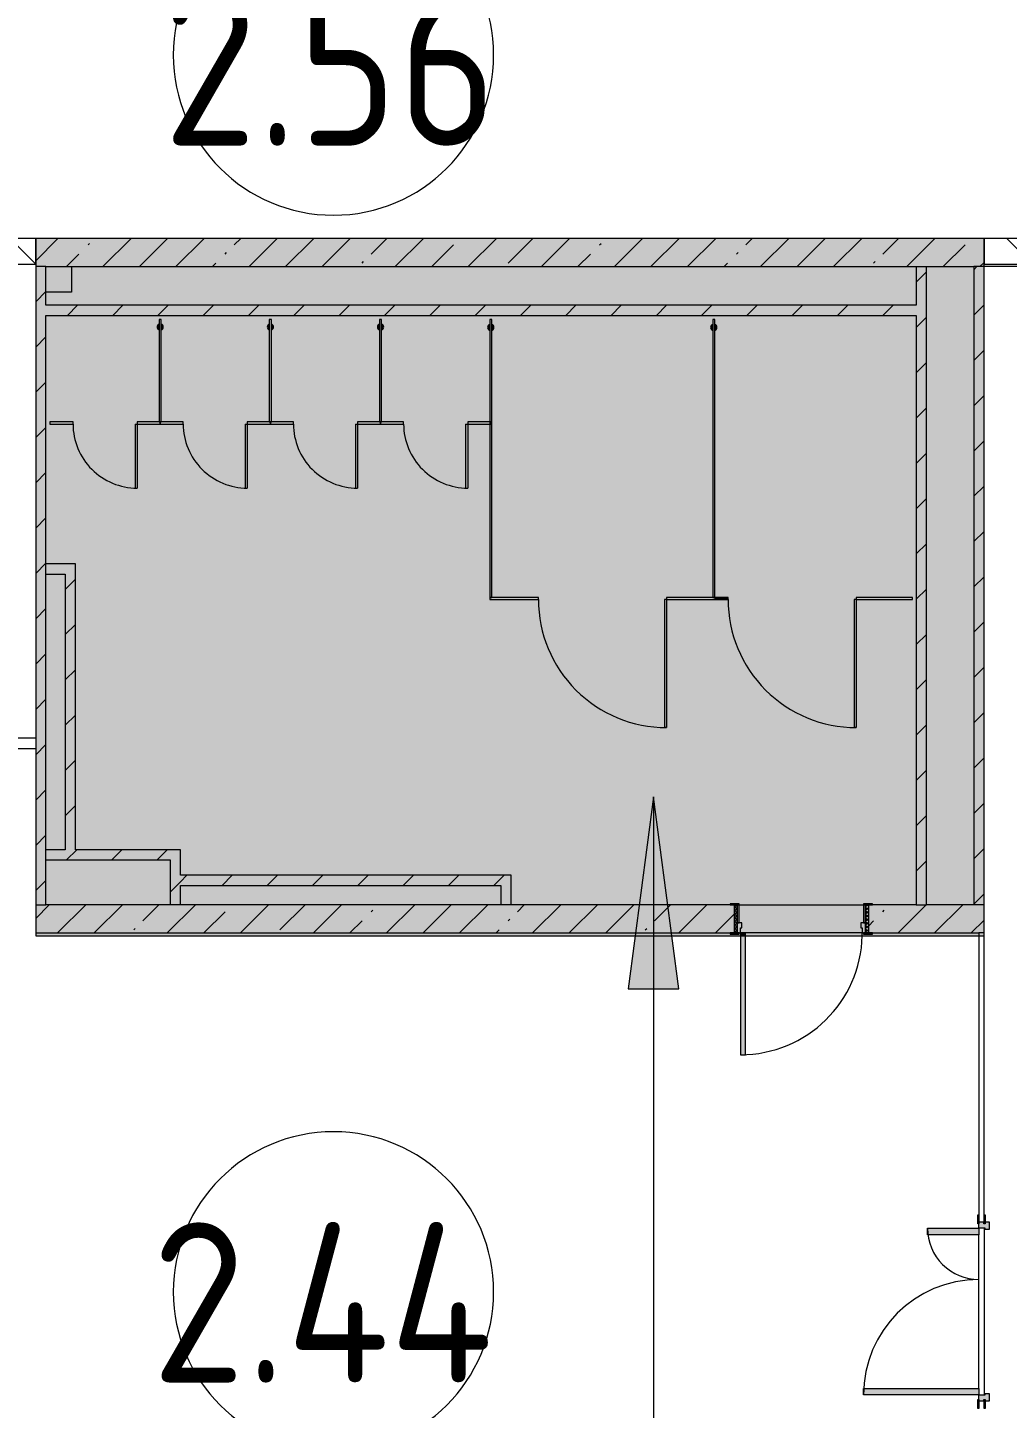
# Model space of a CAD drawing. Header units: millimetres. Extents: x 39815 to 261742, y -8553 to 29000.
# Drawn here: x 246599 to 254244, y 1470 to 12246 of the extents above; entities that cross this region are included whole.
import ezdxf

# ---------------------------------------------------------------- set-up
doc = ezdxf.new("R2010")
doc.units = ezdxf.units.MM
for name, color, linetype, lineweight in [('A-AREA-IDEN', 7, 'Continuous', 9), ('A-DETL', 7, 'Continuous', 5), ('I-WALL-3', 7, 'Continuous', 5)]:
    doc.layers.add(name, color=color, linetype=linetype, lineweight=lineweight)
doc.layers.add('A-DETL-GENF-2', color=7, linetype='Continuous', lineweight=9, true_color=0x4994b4, transparency=0.4)
for name, color, linetype, lineweight, true_color in [('A-DOOR-2', 7, 'Continuous', 5, 0xaaaaaa), ('A-DOOR-3', 7, 'Continuous', 5, 0xe2e2e2), ('A-DOOR-4', 7, 'Continuous', 5, 0x6f9cb0), ('A-DOOR-6', 7, 'Continuous', 5, 0x2b586c), ('A-DOOR-FRAM-2', 7, 'Continuous', 5, 0xe2e2e2), ('A-DOOR-FRAM-3', 7, 'Continuous', 5, 0xaaaaaa), ('A-DOOR-FRAM-4', 7, 'Continuous', 5, 0x6f9cb0), ('A-FLOR-1', 7, 'Continuous', 5, 0xaaaaaa), ('A-FLOR-2', 7, 'Continuous', 5, 0x6f9cb0), ('A-GENM-3', 7, 'Continuous', 5, 0xe2ddcd), ('A-GENM-4', 7, 'Continuous', 5, 0x2b586c), ('A-WALL-5', 7, 'Continuous', 9, 0x2b586c), ('G-ANNO-TEXT-1', 7, 'Continuous', 9, 0x3c3c3c), ('I-WALL-4', 7, 'Continuous', 5, 0x2b586c)]:
    doc.layers.add(name, color=color, linetype=linetype, lineweight=lineweight, true_color=true_color)
doc.styles.add('GOST Common_3', font='GOST_Common.ttf', dxfattribs={"width": 0.9, "height": 1250})
pattern_1 = [(45, (134731.94, 0), (-176.7767, 176.7767), [])]
pattern_2 = [(45, (134731.94, 0), (-285.1231, 285.1231), []), (45, (135017.06, 0), (-285.1231, 285.1231), [504.031, -100.806, 16.764, -84.042])]

# ---------------------------------------------------------------- blocks, each defined once
blk = doc.blocks.new('110_Дверь_СКБ_1Ст_Внутренняя1 - Д-7а_л__950x2100h_Туалет-V164-Общий план 2 этажа с размещением фрагментов 2_8-2_11')
at = {"layer": 'A-DOOR-2'}
h = blk.add_hatch(dxfattribs=at)
h.set_pattern_fill('FP_15', color=256, style=0, pattern_type=2)
h.set_pattern_definition([(135, (1776.41, 174.685), (-14.14214, -14.14214), []), (225, (1776.41, 174.685), (14.14214, -14.14214), [])])
h.paths.add_polyline_path([(537.5, 110), (512.5, 110), (512.5, -110), (537.5, -110)])
at = {"layer": 'A-DOOR-3'}
h = blk.add_hatch(color=256, dxfattribs=at)
h.paths.add_polyline_path([(487.5, 110), (487.5, 70), (477.5, 70), (477.5, 30), (512.5, 30), (512.5, 110)])
h.paths.add_polyline_path([(-462.5, 110), (-487.5, 110), (-487.5, 30), (-452.5, 30), (-452.5, 70), (-462.5, 70)])
at = {"layer": 'A-DOOR-FRAM-2'}
for points in [[(487.5, 1060), (447.5, 1060), (447.5, 131), (487.5, 131), (487.5, 271.1)], [(-542.5, 118), (-542.5, 110), (-472.5, 110), (-472.5, 118)], [(447.5, 131), (447.5, 110), (487.5, 110), (487.5, 131)], [(567.5, 118), (497.5, 118), (497.5, 110), (567.5, 110)], [(-472.5, 30), (-487.5, 30), (-487.5, -110), (-472.5, -110)], [(512.5, 30), (497.5, 30), (497.5, -110), (512.5, -110)], [(-542.5, -110), (-542.5, -118), (-472.5, -118), (-472.5, -110)], [(567.5, -110), (497.5, -110), (497.5, -118), (567.5, -118)]]:
    blk.add_hatch(color=256, dxfattribs=at).paths.add_polyline_path(points)
at = {"layer": 'A-DOOR-FRAM-3'}
h = blk.add_hatch(dxfattribs=at)
h.set_pattern_fill('FP_16', color=256, style=0, pattern_type=2)
h.set_pattern_definition([(45, (-346.384, 174.685), (-14.1421, 14.1421), []), (135, (-346.384, 174.685), (-14.1421, -14.1421), [])])
h.paths.add_polyline_path([(-487.5, 110), (-512.5, 110), (-512.5, -110), (-487.5, -110)])
at = {"layer": 'A-DOOR-2'}
for p, q in [((487.5, 1060), (447.5, 1060)), ((447.5, 1060), (447.5, 131)), ((487.5, 131), (487.5, 1060))]:
    blk.add_line(p, q, dxfattribs=at)
blk.add_arc((487.5, 110), 950, 90, 178.71888, dxfattribs=at)
at = {"layer": 'A-DOOR-4'}
for p, q in [((447.5, 131), (447.5, 110)), ((447.5, 110), (487.5, 110)), ((487.5, 110), (487.5, 131))]:
    blk.add_line(p, q, dxfattribs=at)
blk.add_arc((487.5, 110), 950, 178.71888, 180, dxfattribs=at)
at = {"layer": 'A-DOOR-FRAM-4'}
for p, q in [((-472.5, 118), (-542.5, 118)), ((-542.5, 118), (-542.5, 110)), ((-542.5, 110), (-472.5, 110)), ((-487.5, 110), (-512.5, 110)), ((-512.5, 110), (-512.5, -110)), ((-462.5, 110), (-487.5, 110)), ((-487.5, 110), (-487.5, 30)), ((-487.5, -110), (-487.5, 110)), ((-472.5, 110), (-487.5, 110)), ((-487.5, 110), (-487.5, 109)), ((-487.5, 109), (-472.5, 109)), ((-472.5, 110), (-472.5, 118)), ((-472.5, 109), (-472.5, 110)), ((-462.5, 70), (-462.5, 110)), ((487.5, 110), (487.5, 70)), ((512.5, 110), (487.5, 110)), ((567.5, 118), (497.5, 118)), ((497.5, 118), (497.5, 110)), ((512.5, 110), (497.5, 110)), ((497.5, 110), (497.5, 109)), ((497.5, 110), (567.5, 110)), ((497.5, 109), (512.5, 109)), ((512.5, 30), (512.5, 110)), ((537.5, 110), (512.5, 110)), ((512.5, 110), (512.5, -110)), ((512.5, 109), (512.5, 110)), ((537.5, -110), (537.5, 110)), ((567.5, 110), (567.5, 118)), ((-487.5, 30), (-452.5, 30)), ((-472.5, 30), (-487.5, 30)), ((-487.5, 30), (-487.5, -110)), ((-472.5, -110), (-472.5, 30)), ((-452.5, 70), (-462.5, 70)), ((-452.5, 30), (-452.5, 70)), ((487.5, 70), (477.5, 70)), ((477.5, 70), (477.5, 30)), ((477.5, 30), (512.5, 30)), ((512.5, 30), (497.5, 30)), ((497.5, 30), (497.5, -110)), ((512.5, -110), (512.5, 30)), ((-472.5, -110), (-542.5, -110)), ((-542.5, -110), (-542.5, -118)), ((-542.5, -118), (-472.5, -118)), ((-512.5, -110), (-487.5, -110)), ((-487.5, -110), (-472.5, -110)), ((-472.5, -118), (-472.5, -110)), ((497.5, -110), (512.5, -110)), ((567.5, -110), (497.5, -110)), ((497.5, -110), (497.5, -118)), ((497.5, -118), (567.5, -118)), ((512.5, -110), (537.5, -110)), ((567.5, -118), (567.5, -110))]:
    blk.add_line(p, q, dxfattribs=at)
blk = doc.blocks.new('131_Сантехническая перегородка_Дверь 5 - СД-1-V259-Общий план 2 этажа с размещением фрагментов 2_8-2_11')
at = {"layer": 'A-GENM-3'}
for points in [[(70, 8), (70, -8), (250, -8), (250, 8)], [(750, 8), (750, -8), (930, -8), (930, 8)]]:
    blk.add_hatch(color=256, dxfattribs=at).paths.add_polyline_path(points)
at = {"layer": 'A-DOOR-6'}
for p, q in [((266, 508), (250, 508)), ((250, 8), (250, 508)), ((266, 8), (266, 508)), ((266, 8), (250, 8))]:
    blk.add_line(p, q, dxfattribs=at)
blk.add_arc((250, 8), 500, 360, 90, dxfattribs=at)
at = {"layer": 'A-GENM-4'}
for p, q in [((250, 8), (70, 8)), ((70, 8), (70, -8)), ((250, -8), (250, 8)), ((930, 8), (750, 8)), ((750, 8), (750, -8)), ((930, -8), (930, 8)), ((70, -8), (250, -8)), ((750, -8), (930, -8))]:
    blk.add_line(p, q, dxfattribs=at)
blk = doc.blocks.new('131_Сантехническая перегородка 6 - СП-1-V257-Общий план 2 этажа с размещением фрагментов 2_8-2_11')
at = {"layer": 'A-GENM-3'}
blk.add_hatch(color=256, dxfattribs=at).paths.add_polyline_path([(800, 8), (0, 8), (0, -8), (800, -8)])
at = {"layer": 'A-GENM-4'}
for p, q in [((800, 8), (0, 8)), ((0, 8), (0, -8)), ((800, -8), (800, 8)), ((0, -8), (800, -8))]:
    blk.add_line(p, q, dxfattribs=at)
at = {"layer": 'A-GENM-4', "flags": 128}
for points in [[(71, 8), (71, 9), (71, 9), (70, 9), (70, 10), (70, 10), (69, 11), (69, 11), (68, 12), (68, 12), (67, 12), (67, 13), (66, 13), (66, 13), (65, 14), (65, 14), (64, 14), (64, 14), (63, 14), (62, 15), (62, 15), (61, 15), (61, 15), (60, 15), (59, 15), (59, 15), (58, 15), (58, 15), (57, 15), (56, 15), (56, 15), (55, 15), (55, 15), (54, 14), (54, 14), (53, 14), (52, 14), (52, 13), (51, 13), (51, 13), (50, 13), (50, 12), (49, 12), (49, 11), (48, 11), (48, 11), (48, 10), (47, 10), (47, 9), (46, 9), (46, 8), (46, 8)], [(46, -8), (46, -9), (47, -9), (47, -9), (47, -10), (48, -10), (48, -11), (49, -11), (49, -12), (50, -12), (50, -12), (51, -13), (51, -13), (52, -13), (52, -14), (53, -14), (53, -14), (54, -14), (54, -14), (55, -15), (56, -15), (56, -15), (57, -15), (57, -15), (58, -15), (59, -15), (59, -15), (60, -15), (60, -15), (61, -15), (62, -15), (62, -15), (63, -15), (63, -14), (64, -14), (64, -14), (65, -14), (66, -13), (66, -13), (67, -13), (67, -13), (68, -12), (68, -12), (69, -11), (69, -11), (69, -11), (70, -10), (70, -10), (71, -9), (71, -9), (71, -8), (71, -8)]]:
    blk.add_lwpolyline(points, dxfattribs=at)
at = {"layer": 'A-GENM-4'}
for radius, start, end in [(24.6, 19.9113, 160.0887), (17.6, 45, 135), (17.6, 45, 135), (15.1, 45, 135), (24.6, 199.9113, 340.0887), (17.6, 225, 315), (17.6, 225, 315), (15.1, 225, 315)]:
    blk.add_arc((59, 0), radius, start, end, dxfattribs=at)
blk = doc.blocks.new('131_Сантехническая перегородка 6 - СП-1-V261-Общий план 2 этажа с размещением фрагментов 2_8-2_11')
at = {"layer": 'A-GENM-3'}
blk.add_hatch(color=256, dxfattribs=at).paths.add_polyline_path([(800, 8), (0, 8), (0, -8), (800, -8)])
at = {"layer": 'A-GENM-4'}
for p, q in [((800, 8), (0, 8)), ((0, 8), (0, -8)), ((800, -8), (800, 8)), ((0, -8), (800, -8))]:
    blk.add_line(p, q, dxfattribs=at)
at = {"layer": 'A-GENM-4', "flags": 128}
for points in [[(71, 8), (71, 9), (71, 9), (70, 9), (70, 10), (70, 10), (69, 11), (69, 11), (68, 12), (68, 12), (67, 12), (67, 13), (66, 13), (66, 13), (65, 14), (65, 14), (64, 14), (64, 14), (63, 14), (62, 15), (62, 15), (61, 15), (61, 15), (60, 15), (59, 15), (59, 15), (58, 15), (58, 15), (57, 15), (56, 15), (56, 15), (55, 15), (55, 15), (54, 14), (54, 14), (53, 14), (52, 14), (52, 13), (51, 13), (51, 13), (50, 13), (50, 12), (49, 12), (49, 11), (48, 11), (48, 11), (48, 10), (47, 10), (47, 9), (46, 9), (46, 8), (46, 8)], [(46, -8), (46, -9), (47, -9), (47, -9), (47, -10), (48, -10), (48, -11), (49, -11), (49, -12), (50, -12), (50, -12), (51, -13), (51, -13), (52, -13), (52, -14), (53, -14), (53, -14), (54, -14), (54, -14), (55, -15), (56, -15), (56, -15), (57, -15), (57, -15), (58, -15), (59, -15), (59, -15), (60, -15), (60, -15), (61, -15), (62, -15), (62, -15), (63, -15), (63, -14), (64, -14), (64, -14), (65, -14), (66, -13), (66, -13), (67, -13), (67, -13), (68, -12), (68, -12), (69, -11), (69, -11), (69, -11), (70, -10), (70, -10), (71, -9), (71, -9), (71, -8), (71, -8)]]:
    blk.add_lwpolyline(points, dxfattribs=at)
at = {"layer": 'A-GENM-4'}
for radius, start, end in [(24.6, 19.9113, 160.0887), (17.6, 45, 135), (17.6, 45, 135), (15.1, 45, 135), (24.6, 199.9113, 284.3133), (17.6, 225, 315), (17.6, 225, 315), (15.1, 225, 315), (24.6, 288, 340.0887)]:
    blk.add_arc((59, 0), radius, start, end, dxfattribs=at)
blk = doc.blocks.new('131_Сантехническая перегородка 7 - СП-1-V256-Общий план 2 этажа с размещением фрагментов 2_8-2_11')
at = {"layer": 'A-GENM-3'}
blk.add_hatch(color=256, dxfattribs=at).paths.add_polyline_path([(2166, 8), (-4, 8), (-4, -8), (2166, -8)])
at = {"layer": 'A-GENM-4'}
for p, q in [((2166, 8), (-4, 8)), ((-4, 8), (-4, -8)), ((2166, -8), (2166, 8)), ((-4, -8), (2166, -8))]:
    blk.add_line(p, q, dxfattribs=at)
at = {"layer": 'A-GENM-4', "flags": 128}
for points in [[(71, 8), (71, 9), (71, 9), (70, 9), (70, 10), (70, 10), (69, 11), (69, 11), (68, 12), (68, 12), (67, 12), (67, 13), (66, 13), (66, 13), (65, 14), (65, 14), (64, 14), (64, 14), (63, 14), (62, 15), (62, 15), (61, 15), (61, 15), (60, 15), (59, 15), (59, 15), (58, 15), (58, 15), (57, 15), (56, 15), (56, 15), (55, 15), (55, 15), (54, 14), (54, 14), (53, 14), (52, 14), (52, 13), (51, 13), (51, 13), (50, 13), (50, 12), (49, 12), (49, 11), (48, 11), (48, 11), (48, 10), (47, 10), (47, 9), (46, 9), (46, 8), (46, 8)], [(46, -8), (46, -9), (47, -9), (47, -9), (47, -10), (48, -10), (48, -11), (49, -11), (49, -12), (50, -12), (50, -12), (51, -13), (51, -13), (52, -13), (52, -14), (53, -14), (53, -14), (54, -14), (54, -14), (55, -15), (56, -15), (56, -15), (57, -15), (57, -15), (58, -15), (59, -15), (59, -15), (60, -15), (60, -15), (61, -15), (62, -15), (62, -15), (63, -15), (63, -14), (64, -14), (64, -14), (65, -14), (66, -13), (66, -13), (67, -13), (67, -13), (68, -12), (68, -12), (69, -11), (69, -11), (69, -11), (70, -10), (70, -10), (71, -9), (71, -9), (71, -8), (71, -8)]]:
    blk.add_lwpolyline(points, dxfattribs=at)
at = {"layer": 'A-GENM-4'}
for radius, start, end in [(24.6, 19.9113, 160.0887), (17.6, 45, 135), (17.6, 45, 135), (15.1, 45, 135), (24.6, 199.9113, 340.0887), (17.6, 225, 315), (17.6, 225, 315), (15.1, 225, 315)]:
    blk.add_arc((59, 0), radius, start, end, dxfattribs=at)
blk = doc.blocks.new('131_Сантехническая перегородка_Дверь МГН - СД-1-V258-Общий план 2 этажа с размещением фрагментов 2_8-2_11')
at = {"layer": 'A-GENM-3'}
for points in [[(-370, 8), (-370, -8), (10, -8), (10, 8)], [(1085, 8), (1010, 8), (1010, -8), (1390, -8), (1390, 8)]]:
    blk.add_hatch(color=256, dxfattribs=at).paths.add_polyline_path(points)
at = {"layer": 'A-DOOR-6'}
for p, q in [((10, 1008), (26, 1008)), ((10, 8), (10, 1008)), ((26, 8), (26, 1008)), ((10, 8), (26, 8))]:
    blk.add_line(p, q, dxfattribs=at)
blk.add_arc((10, 8), 1000, 360, 90, dxfattribs=at)
at = {"layer": 'A-GENM-4'}
for p, q in [((10, 8), (-370, 8)), ((-370, 8), (-370, -8)), ((10, -8), (10, 8)), ((1390, 8), (1010, 8)), ((1010, 8), (1010, -8)), ((1390, -8), (1390, 8)), ((-370, -8), (10, -8)), ((1010, -8), (1390, -8))]:
    blk.add_line(p, q, dxfattribs=at)
blk = doc.blocks.new('131_Сантехническая перегородка_Дверь МГН 2 - СД-1-V262-Общий план 2 этажа с размещением фрагментов 2_8-2_11')
at = {"layer": 'A-GENM-3'}
for points in [[(-430, 8), (-430, -8), (10, -8), (10, 8)], [(1010, 8), (1010, -8), (1110, -8), (1110, 8)]]:
    blk.add_hatch(color=256, dxfattribs=at).paths.add_polyline_path(points)
at = {"layer": 'A-DOOR-6'}
for p, q in [((10, 1008), (26, 1008)), ((10, 8), (10, 1008)), ((26, 8), (26, 1008)), ((10, 8), (26, 8))]:
    blk.add_line(p, q, dxfattribs=at)
blk.add_arc((10, 8), 1000, 360, 90, dxfattribs=at)
at = {"layer": 'A-GENM-4'}
for p, q in [((10, 8), (-430, 8)), ((-430, 8), (-430, -8)), ((10, -8), (10, 8)), ((1110, 8), (1010, 8)), ((1010, 8), (1010, -8)), ((1110, -8), (1110, 8)), ((-430, -8), (10, -8)), ((1010, -8), (1110, -8))]:
    blk.add_line(p, q, dxfattribs=at)
blk = doc.blocks.new('110_Дверь_СКБ_2Ст - Д-5_п__в составе перегородки _не входит в спец__-32680317-Общий план 2 этажа с размещением фрагментов 2_8-2_11')
at = {"layer": 'A-DOOR-3'}
h = blk.add_hatch(color=256, dxfattribs=at)
h.paths.add_polyline_path([(712, -20), (712, 60), (652, 60), (652, 30), (662, 30), (662, -20)])
h.paths.add_polyline_path([(-628, 60), (-688, 60), (-688, -20), (-638, -20), (-638, 30), (-628, 30)])
for points in [[(-588, -420), (-588, -20), (-638, -20), (-638, -420), (-620, -420)], [(662, -20), (612, -20), (612, -920), (662, -920)]]:
    blk.add_hatch(color=256, dxfattribs=at).paths.add_polyline_path(points)
at = {"layer": 'A-DOOR-FRAM-2'}
for points in [[(-672, 28), (-743, 28), (-743, 20), (-672, 20)], [(768, 28), (698, 28), (698, 20), (768, 20)], [(-672, -20), (-743, -20), (-743, -28), (-672, -28)], [(768, -20), (698, -20), (698, -28), (768, -28)]]:
    blk.add_hatch(color=256, dxfattribs=at).paths.add_polyline_path(points)
at = {"layer": 'A-DOOR-2'}
for p, q in [((-638, -20), (-588, -20)), ((-638, -420), (-638, -20)), ((-588, -20), (-588, -420)), ((612, -20), (662, -20)), ((612, -920), (612, -20)), ((662, -20), (662, -920)), ((-588, -420), (-638, -420)), ((662, -920), (612, -920))]:
    blk.add_line(p, q, dxfattribs=at)
for centre, radius, start, end in [((-638, -20), 400, 270, 0), ((662, -20), 900, 180, 270)]:
    blk.add_arc(centre, radius, start, end, dxfattribs=at)
at = {"layer": 'A-DOOR-FRAM-3'}
for p, q in [((-743, 28), (-672, 28)), ((-743, 20), (-743, 28)), ((-672, 20), (-743, 20)), ((-688, 60), (-628, 60)), ((-688, -20), (-688, 60)), ((-688, 20), (-672, 20)), ((-688, 19), (-688, 20)), ((-672, 19), (-688, 19)), ((-672, 28), (-672, 20)), ((-672, 20), (-672, 19)), ((-638, 30), (-638, -20)), ((-628, 30), (-638, 30)), ((-628, 60), (-628, 30)), ((652, 60), (712, 60)), ((652, 30), (652, 60)), ((662, 30), (652, 30)), ((662, -20), (662, 30)), ((698, 20), (698, 28)), ((698, 28), (768, 28)), ((698, 19), (698, 20)), ((698, 20), (712, 20)), ((768, 20), (698, 20)), ((712, 19), (698, 19)), ((712, 60), (712, -20)), ((712, 20), (712, 19)), ((768, 28), (768, 20)), ((-743, -20), (-672, -20)), ((-743, -28), (-743, -20)), ((-672, -28), (-743, -28)), ((-638, -20), (-688, -20)), ((-672, -20), (-672, -28)), ((712, -20), (662, -20)), ((698, -28), (698, -20)), ((698, -20), (768, -20)), ((768, -28), (698, -28)), ((768, -20), (768, -28))]:
    blk.add_line(p, q, dxfattribs=at)
blk = doc.blocks.new('Марка_Помещения - Номер-25198446-Общий план 2 этажа с размещением фрагментов 2_8-2_11')
at = {"layer": 'A-AREA-IDEN'}
for start, end in [(360, 180), (180, 360)]:
    blk.add_arc((0, 0), 2.5, start, end, dxfattribs=at)

msp = doc.modelspace()

# ---------------------------------------------------------------- hatches: boundary and pattern name
at = {"layer": 'A-DETL-GENF-2'}
h = msp.add_hatch(color=256, dxfattribs=at)
h.paths.add_polyline_path([(252875.9, 5159), (254061.9, 5159), (254061.9, 10600), (246661.9, 10600), (246661.9, 5159), (250659, 5159)])
h.paths.add_polyline_path([(228941.9, 5180), (236341.9, 5180), (236341.9, 10600), (228941.9, 10600), (228941.9, 7180.3)])
h.paths.add_polyline_path([(193021.1, 5842), (200141.9, 5842), (200141.9, 11900), (176891.9, 11900), (176891.9, 5842), (190804.2, 5842)])
h.paths.add_polyline_path([(210755.8, 10900), (219211.9, 10900), (219211.9, 15650), (210211.9, 15650), (210211.9, 10900)])
at = {"layer": 'G-ANNO-TEXT-1'}
msp.add_hatch(color=256, dxfattribs=at).paths.add_polyline_path([(251481.9, 6243.8), (251284.4, 4743.8), (251679.4, 4743.8)])
at = {"layer": 'I-WALL-3'}
h = msp.add_hatch(dxfattribs=at)
h.set_pattern_fill('FP_72', color=256, style=0, pattern_type=2)
h.set_pattern_definition([(135, (134731.94, 0), (-353.5534, -353.5534), [])])
h.paths.add_polyline_path([(255941.9, 10400), (255941.9, 10600), (254061.9, 10600), (254061.9, 10400), (255092.7, 10400)])
h.paths.add_polyline_path([(243836.9, 10400), (244961.9, 10400), (244961.9, 10600), (243836.9, 10600), (243836.9, 10422.3)])
h.paths.add_polyline_path([(242081.9, 10400), (242436.9, 10400), (242436.9, 10600), (242081.9, 10600), (242081.9, 10422.3)])
h.paths.add_polyline_path([(246225.3, 10400), (246661.9, 10400), (246661.9, 10600), (245911.9, 10600), (245911.9, 10400), (245941.9, 10400)])
h = msp.add_hatch(dxfattribs=at)
h.set_pattern_fill('FP_69', color=256, style=0, pattern_type=2)
h.set_pattern_definition(pattern_2)
h.paths.add_polyline_path([(253981.9, 10380), (254061.9, 10380), (254061.9, 10600), (246661.9, 10600), (246661.9, 10380), (252875.9, 10380)])
h = msp.add_hatch(dxfattribs=at)
h.set_pattern_fill('FP_73', color=256, style=0, pattern_type=2)
h.set_pattern_definition(pattern_1)
h.paths.add_polyline_path([(246741.9, 5400), (246741.9, 10380), (246661.9, 10380), (246661.9, 5400)])
h = msp.add_hatch(dxfattribs=at)
h.set_pattern_fill('FP_73', color=256, style=0, pattern_type=2)
h.set_pattern_definition(pattern_1)
h.paths.add_polyline_path([(253611.9, 5400), (253611.9, 10380), (253531.9, 10380), (253531.9, 5400)])
h = msp.add_hatch(dxfattribs=at)
h.set_pattern_fill('FP_73', color=256, style=0, pattern_type=2)
h.set_pattern_definition(pattern_1)
h.paths.add_polyline_path([(253984.3, 5400), (254061.9, 5400), (254061.9, 10380), (253981.9, 10380), (253981.9, 5400)])
h = msp.add_hatch(dxfattribs=at)
h.set_pattern_fill('FP_73', color=256, style=0, pattern_type=2)
h.set_pattern_definition(pattern_1)
h.paths.add_polyline_path([(248442.2, 10000), (253531.9, 10000), (253531.9, 10080), (246741.9, 10080), (246741.9, 10000), (247478, 10000)])
h = msp.add_hatch(dxfattribs=at)
h.set_pattern_fill('FP_73', color=256, style=0, pattern_type=2)
h.set_pattern_definition(pattern_1)
h.paths.add_polyline_path([(246971.9, 5830), (246971.9, 7980), (246891.9, 7980), (246891.9, 5830)])
h = msp.add_hatch(dxfattribs=at)
h.set_pattern_fill('FP_73', color=256, style=0, pattern_type=2)
h.set_pattern_definition(pattern_1)
h.paths.add_polyline_path([(244981.9, 6620), (245011.9, 6620), (245011.9, 6700), (244481.9, 6700), (244481.9, 6620)])
h.paths.add_polyline_path([(246225.3, 6620), (246661.9, 6620), (246661.9, 6700), (245961.9, 6700), (245961.9, 6620), (245991.9, 6620)])
h = msp.add_hatch(dxfattribs=at)
h.set_pattern_fill('FP_73', color=256, style=0, pattern_type=2)
h.set_pattern_definition(pattern_1)
h.paths.add_polyline_path([(247711.9, 5750), (247711.9, 5830), (246741.9, 5830), (246741.9, 5750), (247333.8, 5750)])
h = msp.add_hatch(dxfattribs=at)
h.set_pattern_fill('FP_73', color=256, style=0, pattern_type=2)
h.set_pattern_definition(pattern_1)
h.paths.add_polyline_path([(247711.9, 5400), (247791.9, 5400), (247791.9, 5830), (247711.9, 5830), (247711.9, 5750)])
h = msp.add_hatch(dxfattribs=at)
h.set_pattern_fill('FP_73', color=256, style=0, pattern_type=2)
h.set_pattern_definition(pattern_1)
h.paths.add_polyline_path([(250291.9, 5550), (250291.9, 5630), (247791.9, 5630), (247791.9, 5550), (248442.2, 5550)])
h = msp.add_hatch(dxfattribs=at)
h.set_pattern_fill('FP_73', color=256, style=0, pattern_type=2)
h.set_pattern_definition(pattern_1)
h.paths.add_polyline_path([(250371.9, 5400), (250371.9, 5630), (250291.9, 5630), (250291.9, 5400)])
h = msp.add_hatch(dxfattribs=at)
h.set_pattern_fill('FP_69', color=256, style=0, pattern_type=2)
h.set_pattern_definition(pattern_2)
h.paths.add_polyline_path([(254061.9, 5180), (254061.9, 5400), (253161.9, 5400), (253161.9, 5180), (254033.4, 5180)])
h.paths.add_polyline_path([(246661.9, 5180), (252111.9, 5180), (252111.9, 5400), (246661.9, 5400)])

# ---------------------------------------------------------------- linework, layer by layer
at = {"layer": 'A-DETL'}
for p, q in [((254061.9, 10600), (246661.9, 10600)), ((246661.9, 10600), (246661.9, 5159)), ((254061.9, 5159), (254061.9, 10600)), ((246661.9, 5159), (254061.9, 5159))]:
    msp.add_line(p, q, dxfattribs=at)
at = {"layer": 'A-FLOR-1'}
msp.add_line((255941.9, 10380), (254061.9, 10380), dxfattribs=at)
at = {"layer": 'A-FLOR-2'}
for p, q in [((246941.9, 10380), (246941.9, 10180)), ((246941.9, 10180), (246741.9, 10180))]:
    msp.add_line(p, q, dxfattribs=at)
at = {"layer": 'A-WALL-5'}
for p, q in [((246661.9, 10400), (246661.9, 10600)), ((254061.9, 10600), (254061.9, 10400)), ((246741.9, 10380), (246661.9, 10380)), ((254061.9, 10380), (253981.9, 10380)), ((246661.9, 5400), (246741.9, 5400)), ((253531.9, 5400), (253611.9, 5400)), ((254061.9, 5400), (253981.9, 5400)), ((254061.9, 5180), (254021.9, 5180))]:
    msp.add_line(p, q, dxfattribs=at)
at = {"layer": 'G-ANNO-TEXT-1'}
for p, q in [((251481.9, 6243.8), (251284.4, 4743.8)), ((251679.4, 4743.8), (251481.9, 6243.8)), ((251481.9, 6243.8), (251481.9, -1084.5)), ((251284.4, 4743.8), (251679.4, 4743.8))]:
    msp.add_line(p, q, dxfattribs=at)
at = {"layer": 'I-WALL-3'}
for p, q in [((245941.9, 10400), (246661.9, 10400)), ((254061.9, 10400), (255941.9, 10400)), ((246661.9, 6700), (245991.9, 6700)), ((245991.9, 6620), (246661.9, 6620)), ((254061.9, 2980), (254061.9, 5400)), ((254021.9, 5180), (254021.9, 2980)), ((254021.9, 1625), (254021.9, 2825)), ((254061.9, 2875), (254061.9, 1575))]:
    msp.add_line(p, q, dxfattribs=at)
at = {"layer": 'I-WALL-4'}
for p, q in [((255941.9, 10600), (245941.9, 10600)), ((246661.9, 10400), (246661.9, 6700)), ((246741.9, 10080), (246741.9, 10380)), ((246741.9, 10380), (253981.9, 10380)), ((253531.9, 10380), (253531.9, 10080)), ((253611.9, 5400), (253611.9, 10380)), ((253981.9, 10380), (253981.9, 5400)), ((254061.9, 5400), (254061.9, 10400)), ((253531.9, 10080), (246741.9, 10080)), ((246741.9, 5400), (246741.9, 10000)), ((246741.9, 10000), (253531.9, 10000)), ((253531.9, 10000), (253531.9, 5400)), ((246971.9, 8060), (246741.9, 8060)), ((246741.9, 7980), (246891.9, 7980)), ((246891.9, 7980), (246891.9, 5830)), ((246971.9, 5830), (246971.9, 8060)), ((246661.9, 6620), (246661.9, 5180)), ((246891.9, 5830), (246741.9, 5830)), ((247791.9, 5830), (246971.9, 5830)), ((247791.9, 5630), (247791.9, 5830)), ((246741.9, 5750), (247711.9, 5750)), ((247711.9, 5750), (247711.9, 5400)), ((250371.9, 5630), (247791.9, 5630)), ((250371.9, 5400), (250371.9, 5630)), ((247791.9, 5550), (250291.9, 5550)), ((247791.9, 5400), (247791.9, 5550)), ((250291.9, 5550), (250291.9, 5400)), ((252081.9, 5400), (246741.9, 5400)), ((252151.9, 5400), (253121.9, 5400)), ((253531.9, 5400), (253191.9, 5400)), ((253981.9, 5400), (253611.9, 5400)), ((246661.9, 5180), (252081.9, 5180)), ((253111.9, 5180), (252201.9, 5180)), ((253191.9, 5180), (254021.9, 5180))]:
    msp.add_line(p, q, dxfattribs=at)

# ---------------------------------------------------------------- block references
at = {"layer": 'A-AREA-IDEN', "xscale": 499.9999999999995, "yscale": 499.9999999999995, "zscale": 499.9999999999995}
for p in [(248985.5, 12031.7), (248985.5, 2378.6)]:
    msp.add_blockref('Марка_Помещения - Номер-25198446-Общий план 2 этажа с размещением фрагментов 2_8-2_11', p, dxfattribs=at)
at = {"layer": 'A-DOOR-2', "rotation": 270}
msp.add_blockref('110_Дверь_СКБ_2Ст - Д-5_п__в составе перегородки _не входит в спец__-32680317-Общий план 2 этажа с размещением фрагментов 2_8-2_11', (254041.9, 2237.5), dxfattribs=at)
at = {"layer": 'A-DOOR-4', "rotation": 180}
msp.add_blockref('110_Дверь_СКБ_1Ст_Внутренняя1 - Д-7а_л__950x2100h_Туалет-V164-Общий план 2 этажа с размещением фрагментов 2_8-2_11', (252649.4, 5290), dxfattribs=at)
at = {"layer": 'A-GENM-4'}
for name, p, rotation in [('131_Сантехническая перегородка 6 - СП-1-V261-Общий план 2 этажа с размещением фрагментов 2_8-2_11', (247632.9, 9968), 270.0000000000007), ('131_Сантехническая перегородка 6 - СП-1-V257-Общий план 2 этажа с размещением фрагментов 2_8-2_11', (248492.9, 9968), 270.0000000000007), ('131_Сантехническая перегородка 6 - СП-1-V257-Общий план 2 этажа с размещением фрагментов 2_8-2_11', (249352.9, 9968), 270.0000000000007), ('131_Сантехническая перегородка 7 - СП-1-V256-Общий план 2 этажа с размещением фрагментов 2_8-2_11', (250212.9, 9964.9), 269.9999999999999), ('131_Сантехническая перегородка 7 - СП-1-V256-Общий план 2 этажа с размещением фрагментов 2_8-2_11', (251953.4, 9964.9), 269.9999999999999), ('131_Сантехническая перегородка_Дверь 5 - СД-1-V259-Общий план 2 этажа с размещением фрагментов 2_8-2_11', (247702.9, 9160), 180), ('131_Сантехническая перегородка_Дверь 5 - СД-1-V259-Общий план 2 этажа с размещением фрагментов 2_8-2_11', (248562.9, 9160), 180), ('131_Сантехническая перегородка_Дверь 5 - СД-1-V259-Общий план 2 этажа с размещением фрагментов 2_8-2_11', (249422.9, 9160), 180), ('131_Сантехническая перегородка_Дверь 5 - СД-1-V259-Общий план 2 этажа с размещением фрагментов 2_8-2_11', (250282.9, 9160), 180), ('131_Сантехническая перегородка_Дверь МГН - СД-1-V258-Общий план 2 этажа с размещением фрагментов 2_8-2_11', (251594.9, 7791), 180), ('131_Сантехническая перегородка_Дверь МГН 2 - СД-1-V262-Общий план 2 этажа с размещением фрагментов 2_8-2_11', (253074.9, 7791), 180)]:
    msp.add_blockref(name, p, dxfattribs=dict(at, rotation=rotation))

# ---------------------------------------------------------------- texts
at = {"layer": 'A-AREA-IDEN', "char_height": 1250, "attachment_point": 1, "style": 'GOST Common_3'}
for s, insert, width in [('2.56', (247656.9, 12574.5), 3318.986), ('2.44', (247566.9, 2921.4), 3535.442)]:
    msp.add_mtext(s, dxfattribs=dict(at, insert=insert, width=width))

doc.saveas('drawing.dxf')
